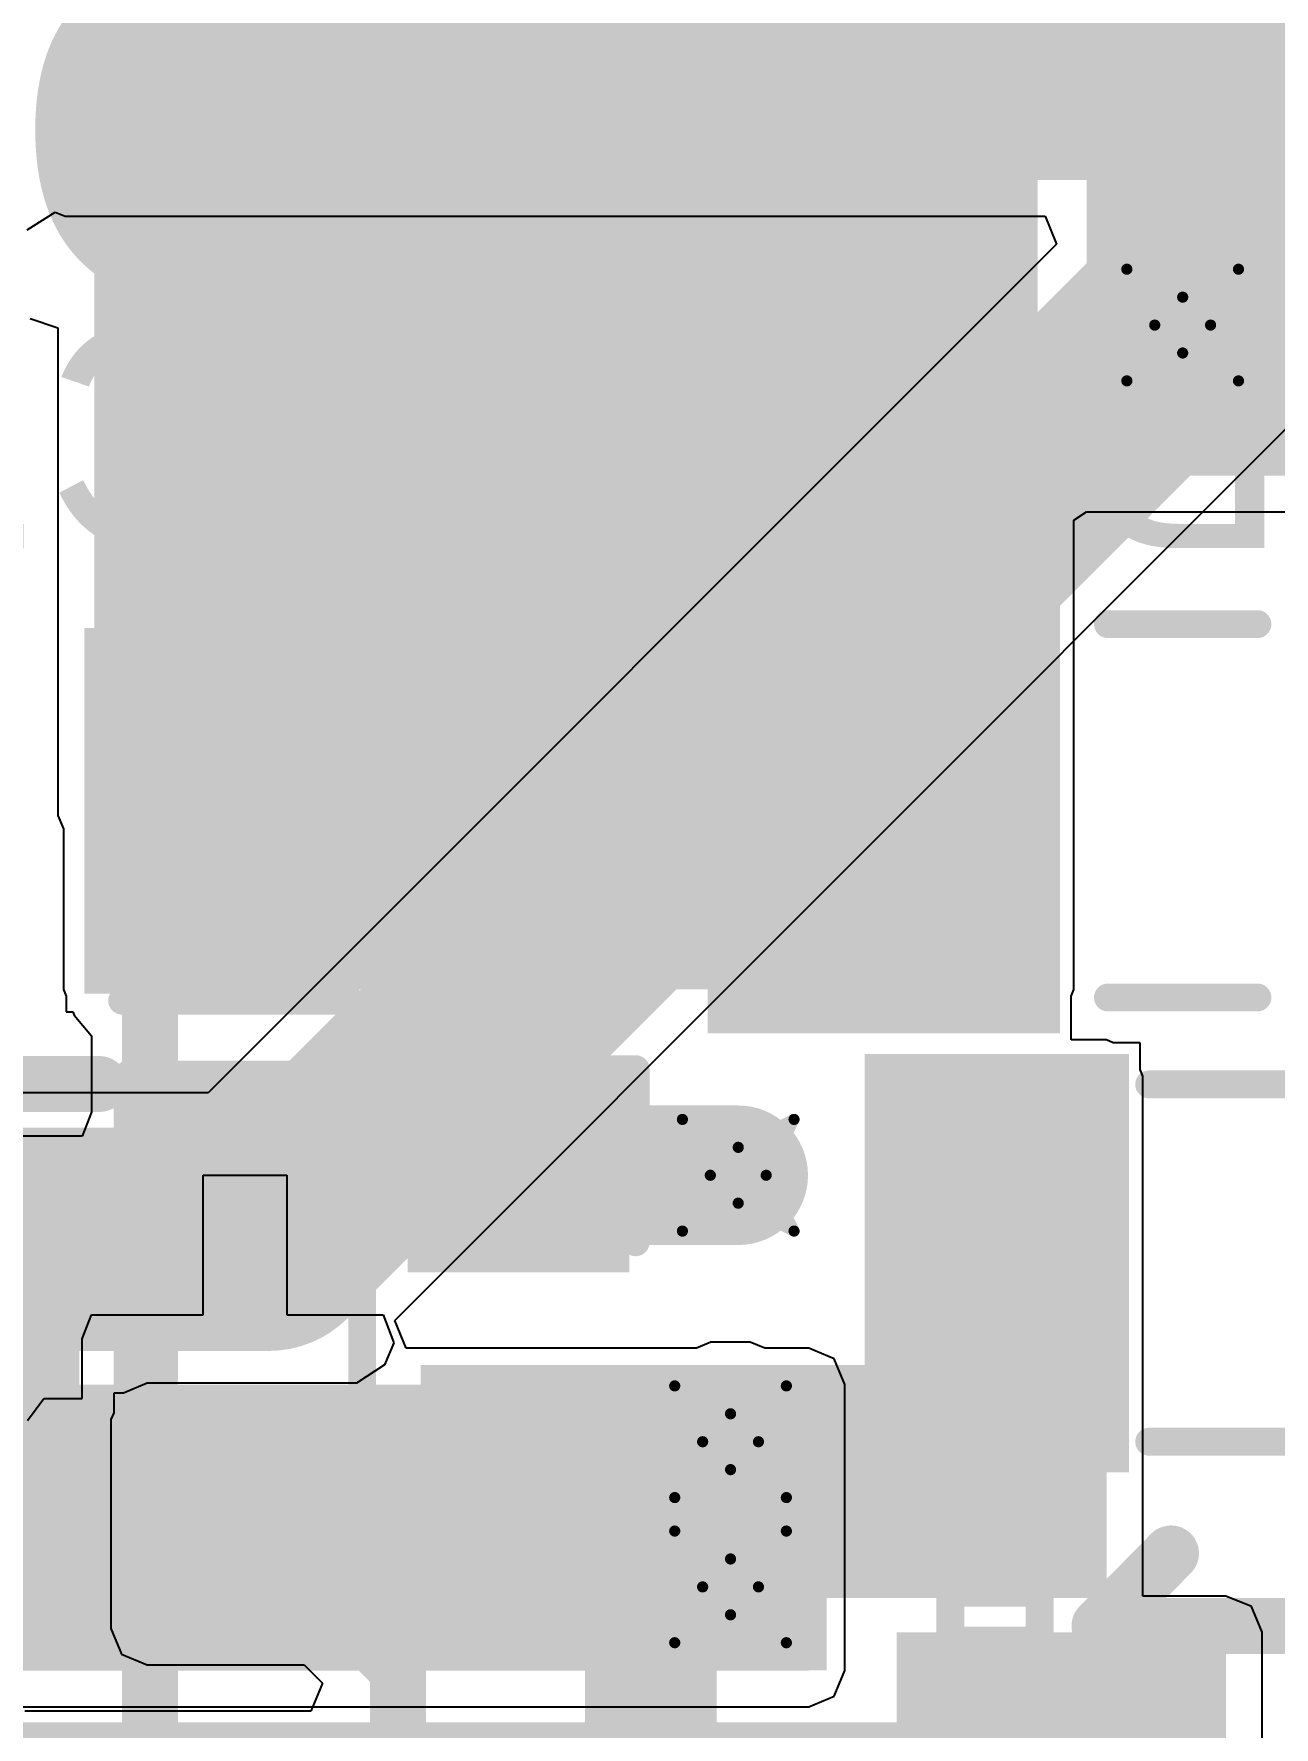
# Model space of a CAD drawing. Header units: inches. Extents: x -0.9 to 13.3, y -2.2 to 2.7.
# Drawn here: x 1.0725 to 1.2947, y -1.8302 to -1.5269 of the extents above; entities that cross this region are included whole.
import ezdxf

# ---------------------------------------------------------------- set-up
doc = ezdxf.new("R2010")
doc.units = ezdxf.units.IN
doc.header["$MEASUREMENT"] = 0
for name, color, linetype in [('Board Outline', 216, 'Continuous'), ('Bottom Layer', 5, 'Continuous'), ('Bottom Overlay', 54, 'Continuous'), ('Bottom Paste', 16, 'Continuous'), ('Bottom Solder', 6, 'Continuous'), ('Dimension', 6, 'Continuous'), ('Drill Drawing', 1, 'Continuous'), ('Top Layer', 1, 'Continuous'), ('Top Overlay', 2, 'Continuous'), ('Via Holes', 16, 'Continuous')]:
    doc.layers.add(name, color=color, linetype=linetype)
doc.styles.add('Arial', font='', dxfattribs={"height": 0.2})
doc.styles.add('Arial_Bold', font='', dxfattribs={"height": 0.2})
doc.styles.get('Arial').set_extended_font_data('Arial')
doc.styles.get('Arial_Bold').set_extended_font_data('Arial', bold=True)

# ---------------------------------------------------------------- blocks, each defined once
blk = doc.blocks.new('C___0805_B_27')
at = {"layer": 'Bottom Layer'}
for points in [[(-0.06, 0.03), (-0.02, 0.03), (-0.02, -0.03), (-0.06, -0.03)], [(0.02, 0.03), (0.06, 0.03), (0.06, -0.03), (0.02, -0.03)]]:
    blk.add_hatch(color=5, dxfattribs=at).paths.add_polyline_path(points)
at = {"layer": 'Bottom Paste'}
for points in [[(-0.06, 0.03), (-0.02, 0.03), (-0.02, -0.03), (-0.06, -0.03)], [(0.02, 0.03), (0.06, 0.03), (0.06, -0.03), (0.02, -0.03)]]:
    blk.add_hatch(color=16, dxfattribs=at).paths.add_polyline_path(points)
at = {"layer": 'Bottom Solder'}
for points in [[(-0.0627559, 0.0327559), (-0.0172441, 0.0327559), (-0.0172441, -0.0327559), (-0.0627559, -0.0327559)], [(0.0172441, 0.0327559), (0.0627559, 0.0327559), (0.0627559, -0.0327559), (0.0172441, -0.0327559)]]:
    blk.add_hatch(color=6, dxfattribs=at).paths.add_polyline_path(points)
at = {"layer": 'Bottom Overlay'}
for points in [[(-0.064, 0.034, 0.005, 0.005, 0), (-0.024, 0.034, 0.005, 0.005, 0)], [(-0.064, -0.034, 0.005, 0.005, 0), (-0.064, 0.034, 0.005, 0.005, 0)], [(0.024, 0.034, 0.005, 0.005, 0), (0.064, 0.034, 0.005, 0.005, 0)], [(0.064, -0.034, 0.005, 0.005, 0), (0.064, 0.034, 0.005, 0.005, 0)], [(-0.064, -0.034, 0.005, 0.005, 0), (-0.024, -0.034, 0.005, 0.005, 0)], [(0.024, -0.034, 0.005, 0.005, 0), (0.064, -0.034, 0.005, 0.005, 0)]]:
    blk.add_lwpolyline(points, format="xyseb", dxfattribs=at)
for points in [[(-0.06525, 0.034, 0.0025, 0.0025, 1), (-0.06275, 0.034, 0.0025, 0.0025, 1)], [(-0.06525, 0.034, 0.0025, 0.0025, 1), (-0.06275, 0.034, 0.0025, 0.0025, 1)], [(-0.02525, 0.034, 0.0025, 0.0025, 1), (-0.02275, 0.034, 0.0025, 0.0025, 1)], [(0.02275, 0.034, 0.0025, 0.0025, 1), (0.02525, 0.034, 0.0025, 0.0025, 1)], [(0.06275, 0.034, 0.0025, 0.0025, 1), (0.06525, 0.034, 0.0025, 0.0025, 1)], [(0.06275, 0.034, 0.0025, 0.0025, 1), (0.06525, 0.034, 0.0025, 0.0025, 1)], [(-0.06525, -0.034, 0.0025, 0.0025, 1), (-0.06275, -0.034, 0.0025, 0.0025, 1)], [(-0.06525, -0.034, 0.0025, 0.0025, 1), (-0.06275, -0.034, 0.0025, 0.0025, 1)], [(-0.02525, -0.034, 0.0025, 0.0025, 1), (-0.02275, -0.034, 0.0025, 0.0025, 1)], [(0.02275, -0.034, 0.0025, 0.0025, 1), (0.02525, -0.034, 0.0025, 0.0025, 1)], [(0.06275, -0.034, 0.0025, 0.0025, 1), (0.06525, -0.034, 0.0025, 0.0025, 1)], [(0.06275, -0.034, 0.0025, 0.0025, 1), (0.06525, -0.034, 0.0025, 0.0025, 1)]]:
    blk.add_lwpolyline(points, format="xyseb", close=True, dxfattribs=at)
blk = doc.blocks.new('C___0603_B_28')
at = {"layer": 'Bottom Layer'}
for points in [[(-0.045, -0.0175), (-0.045, 0.0175), (-0.015, 0.0175), (-0.015, -0.0175)], [(0.015, -0.0175), (0.015, 0.0175), (0.045, 0.0175), (0.045, -0.0175)]]:
    blk.add_hatch(color=5, dxfattribs=at).paths.add_polyline_path(points)
at = {"layer": 'Bottom Paste'}
for points in [[(-0.045, -0.0175), (-0.045, 0.0175), (-0.015, 0.0175), (-0.015, -0.0175)], [(0.015, -0.0175), (0.015, 0.0175), (0.045, 0.0175), (0.045, -0.0175)]]:
    blk.add_hatch(color=16, dxfattribs=at).paths.add_polyline_path(points)
at = {"layer": 'Bottom Solder'}
for points in [[(-0.0473622, -0.0198622), (-0.0473622, 0.0198622), (-0.0126378, 0.0198622), (-0.0126378, -0.0198622)], [(0.0126378, -0.0198622), (0.0126378, 0.0198622), (0.0473622, 0.0198622), (0.0473622, -0.0198622)]]:
    blk.add_hatch(color=6, dxfattribs=at).paths.add_polyline_path(points)
at = {"layer": 'Bottom Overlay'}
for points in [[(-0.0180001, 0.021, 0.005, 0.005, 0), (-0.049, 0.0209999, 0.005, 0.005, 0)], [(-0.049, 0.0209999, 0.005, 0.005, 0), (-0.0489999, -0.021, 0.005, 0.005, 0)], [(0.0489999, 0.021, 0.005, 0.005, 0), (0.018, 0.0209999, 0.005, 0.005, 0)], [(0.0489999, 0.021, 0.005, 0.005, 0), (0.049, -0.0209999, 0.005, 0.005, 0)], [(-0.018, -0.0209999, 0.005, 0.005, 0), (-0.0489999, -0.021, 0.005, 0.005, 0)], [(0.049, -0.0209999, 0.005, 0.005, 0), (0.0180001, -0.021, 0.005, 0.005, 0)]]:
    blk.add_lwpolyline(points, format="xyseb", dxfattribs=at)
for points in [[(-0.05025, 0.0209999, 0.0025, 0.0025, 1), (-0.04775, 0.0209999, 0.0025, 0.0025, 1)], [(-0.05025, 0.0209999, 0.0025, 0.0025, 1), (-0.04775, 0.0209999, 0.0025, 0.0025, 1)], [(-0.0192501, 0.021, 0.0025, 0.0025, 1), (-0.0167501, 0.021, 0.0025, 0.0025, 1)], [(0.01675, 0.0209999, 0.0025, 0.0025, 1), (0.01925, 0.0209999, 0.0025, 0.0025, 1)], [(0.0477499, 0.021, 0.0025, 0.0025, 1), (0.0502499, 0.021, 0.0025, 0.0025, 1)], [(0.0477499, 0.021, 0.0025, 0.0025, 1), (0.0502499, 0.021, 0.0025, 0.0025, 1)], [(-0.0502499, -0.021, 0.0025, 0.0025, 1), (-0.0477499, -0.021, 0.0025, 0.0025, 1)], [(-0.0502499, -0.021, 0.0025, 0.0025, 1), (-0.0477499, -0.021, 0.0025, 0.0025, 1)], [(-0.01925, -0.0209999, 0.0025, 0.0025, 1), (-0.01675, -0.0209999, 0.0025, 0.0025, 1)], [(0.0167501, -0.021, 0.0025, 0.0025, 1), (0.0192501, -0.021, 0.0025, 0.0025, 1)], [(0.04775, -0.0209999, 0.0025, 0.0025, 1), (0.05025, -0.0209999, 0.0025, 0.0025, 1)], [(0.04775, -0.0209999, 0.0025, 0.0025, 1), (0.05025, -0.0209999, 0.0025, 0.0025, 1)]]:
    blk.add_lwpolyline(points, format="xyseb", close=True, dxfattribs=at)
blk = doc.blocks.new('R___0603_B_62')
at = {"layer": 'Bottom Layer'}
for points in [[(-0.0449998, -0.0175), (-0.0449998, 0.0175), (-0.0149998, 0.0175), (-0.0149998, -0.0175)], [(0.0149998, -0.0175), (0.0149998, 0.0175), (0.0449998, 0.0175), (0.0449998, -0.0175)]]:
    blk.add_hatch(color=5, dxfattribs=at).paths.add_polyline_path(points)
at = {"layer": 'Bottom Paste'}
for points in [[(-0.0449998, -0.0175), (-0.0449998, 0.0175), (-0.0149998, 0.0175), (-0.0149998, -0.0175)], [(0.0149998, -0.0175), (0.0149998, 0.0175), (0.0449998, 0.0175), (0.0449998, -0.0175)]]:
    blk.add_hatch(color=16, dxfattribs=at).paths.add_polyline_path(points)
at = {"layer": 'Bottom Solder'}
for points in [[(-0.0489998, -0.0215), (-0.0489998, 0.0215), (-0.0109998, 0.0215), (-0.0109998, -0.0215)], [(0.0109998, -0.0215), (0.0109998, 0.0215), (0.0489998, 0.0215), (0.0489998, -0.0215)]]:
    blk.add_hatch(color=6, dxfattribs=at).paths.add_polyline_path(points)
at = {"layer": 'Bottom Overlay'}
for points in [[(-0.0480001, -0.0209999, 0.005, 0.005, 0), (-0.0479999, 0.021, 0.005, 0.005, 0)], [(-0.0479999, 0.021, 0.005, 0.005, 0), (0.0480001, 0.0209999, 0.005, 0.005, 0)], [(0.0479999, -0.021, 0.005, 0.005, 0), (0.0480001, 0.0209999, 0.005, 0.005, 0)], [(-0.0480001, -0.0209999, 0.005, 0.005, 0), (0.0479999, -0.021, 0.005, 0.005, 0)]]:
    blk.add_lwpolyline(points, format="xyseb", dxfattribs=at)
for points in [[(-0.0492499, 0.021, 0.0025, 0.0025, 1), (-0.0467499, 0.021, 0.0025, 0.0025, 1)], [(-0.0492499, 0.021, 0.0025, 0.0025, 1), (-0.0467499, 0.021, 0.0025, 0.0025, 1)], [(0.0467501, 0.0209999, 0.0025, 0.0025, 1), (0.0492501, 0.0209999, 0.0025, 0.0025, 1)], [(0.0467501, 0.0209999, 0.0025, 0.0025, 1), (0.0492501, 0.0209999, 0.0025, 0.0025, 1)], [(-0.0492501, -0.0209999, 0.0025, 0.0025, 1), (-0.0467501, -0.0209999, 0.0025, 0.0025, 1)], [(-0.0492501, -0.0209999, 0.0025, 0.0025, 1), (-0.0467501, -0.0209999, 0.0025, 0.0025, 1)], [(0.0467499, -0.021, 0.0025, 0.0025, 1), (0.0492499, -0.021, 0.0025, 0.0025, 1)], [(0.0467499, -0.021, 0.0025, 0.0025, 1), (0.0492499, -0.021, 0.0025, 0.0025, 1)]]:
    blk.add_lwpolyline(points, format="xyseb", close=True, dxfattribs=at)
blk = doc.blocks.new('R___0603_B_73')
at = {"layer": 'Bottom Layer'}
for points in [[(-0.0449999, -0.0175001), (-0.0449999, 0.0174999), (-0.0149999, 0.0174999), (-0.0149999, -0.0175001)], [(0.0149999, -0.0174999), (0.0149999, 0.0175001), (0.0449999, 0.0175001), (0.0449999, -0.0174999)]]:
    blk.add_hatch(color=5, dxfattribs=at).paths.add_polyline_path(points)
at = {"layer": 'Bottom Paste'}
for points in [[(-0.0449999, -0.0175001), (-0.0449999, 0.0174999), (-0.0149999, 0.0174999), (-0.0149999, -0.0175001)], [(0.0149999, -0.0174999), (0.0149999, 0.0175001), (0.0449999, 0.0175001), (0.0449999, -0.0174999)]]:
    blk.add_hatch(color=16, dxfattribs=at).paths.add_polyline_path(points)
at = {"layer": 'Bottom Solder'}
for points in [[(-0.0489999, -0.0215001), (-0.0489999, 0.0214999), (-0.0109999, 0.0214999), (-0.0109999, -0.0215001)], [(0.0109999, -0.0214999), (0.0109999, 0.0215001), (0.0489999, 0.0215001), (0.0489999, -0.0214999)]]:
    blk.add_hatch(color=6, dxfattribs=at).paths.add_polyline_path(points)
at = {"layer": 'Bottom Overlay'}
for points in [[(-0.0480001, -0.0209998, 0.005, 0.005, 0), (-0.0479998, 0.0209999, 0.005, 0.005, 0)], [(0.0480001, 0.0209998, 0.005, 0.005, 0), (-0.0479998, 0.0209999, 0.005, 0.005, 0)], [(0.0479998, -0.0209999, 0.005, 0.005, 0), (0.0480001, 0.0209998, 0.005, 0.005, 0)], [(0.0479998, -0.0209999, 0.005, 0.005, 0), (-0.0480001, -0.0209998, 0.005, 0.005, 0)]]:
    blk.add_lwpolyline(points, format="xyseb", dxfattribs=at)
for points in [[(-0.0492498, 0.0209999, 0.0025, 0.0025, 1), (-0.0467498, 0.0209999, 0.0025, 0.0025, 1)], [(-0.0492498, 0.0209999, 0.0025, 0.0025, 1), (-0.0467498, 0.0209999, 0.0025, 0.0025, 1)], [(0.0467501, 0.0209998, 0.0025, 0.0025, 1), (0.0492501, 0.0209998, 0.0025, 0.0025, 1)], [(0.0467501, 0.0209998, 0.0025, 0.0025, 1), (0.0492501, 0.0209998, 0.0025, 0.0025, 1)], [(-0.0492501, -0.0209998, 0.0025, 0.0025, 1), (-0.0467501, -0.0209998, 0.0025, 0.0025, 1)], [(-0.0492501, -0.0209998, 0.0025, 0.0025, 1), (-0.0467501, -0.0209998, 0.0025, 0.0025, 1)], [(0.0467498, -0.0209999, 0.0025, 0.0025, 1), (0.0492498, -0.0209999, 0.0025, 0.0025, 1)], [(0.0467498, -0.0209999, 0.0025, 0.0025, 1), (0.0492498, -0.0209999, 0.0025, 0.0025, 1)]]:
    blk.add_lwpolyline(points, format="xyseb", close=True, dxfattribs=at)
blk = doc.blocks.new('DSN0603_2_B_75')
at = {"layer": 'Bottom Layer'}
for points in [[(-0.0118109, 0.0047244), (-0.0039369, 0.0047244), (-0.0039369, -0.0047244), (-0.0118109, -0.0047244)], [(0.0039369, 0.0047244), (0.0118109, 0.0047244), (0.0118109, -0.0047244), (0.0039369, -0.0047244)]]:
    blk.add_hatch(color=5, dxfattribs=at).paths.add_polyline_path(points)
at = {"layer": 'Bottom Paste'}
for points in [[(-0.0118109, 0.0047244), (-0.0039369, 0.0047244), (-0.0039369, -0.0047244), (-0.0118109, -0.0047244)], [(0.0039369, 0.0047244), (0.0118109, 0.0047244), (0.0118109, -0.0047244), (0.0039369, -0.0047244)]]:
    blk.add_hatch(color=16, dxfattribs=at).paths.add_polyline_path(points)
at = {"layer": 'Bottom Solder'}
for points in [[(-0.0139763, 0.0068898), (-0.0017715, 0.0068898), (-0.0017715, -0.0068898), (-0.0139763, -0.0068898)], [(0.0017715, 0.0068898), (0.0139763, 0.0068898), (0.0139763, -0.0068898), (0.0017715, -0.0068898)]]:
    blk.add_hatch(color=6, dxfattribs=at).paths.add_polyline_path(points)
at = {"layer": 'Bottom Overlay'}
for points in [[(0.0149999, 0.008, 0.005, 0.005, 0), (-0.0149999, 0.008, 0.005, 0.005, 0)], [(-0.0149999, -0.008, 0.005, 0.005, 0), (-0.0149999, 0.008, 0.005, 0.005, 0)], [(0.0149999, -0.008, 0.005, 0.005, 0), (0.0149999, 0.008, 0.005, 0.005, 0)], [(0.0149999, -0.008, 0.005, 0.005, 0), (-0.0149999, -0.008, 0.005, 0.005, 0)]]:
    blk.add_lwpolyline(points, format="xyseb", dxfattribs=at)
for points in [[(-0.0162499, 0.008, 0.0025, 0.0025, 1), (-0.0137499, 0.008, 0.0025, 0.0025, 1)], [(-0.0162499, 0.008, 0.0025, 0.0025, 1), (-0.0137499, 0.008, 0.0025, 0.0025, 1)], [(0.0137499, 0.008, 0.0025, 0.0025, 1), (0.0162499, 0.008, 0.0025, 0.0025, 1)], [(0.0137499, 0.008, 0.0025, 0.0025, 1), (0.0162499, 0.008, 0.0025, 0.0025, 1)], [(-0.0162499, -0.008, 0.0025, 0.0025, 1), (-0.0137499, -0.008, 0.0025, 0.0025, 1)], [(-0.0162499, -0.008, 0.0025, 0.0025, 1), (-0.0137499, -0.008, 0.0025, 0.0025, 1)], [(0.0137499, -0.008, 0.0025, 0.0025, 1), (0.0162499, -0.008, 0.0025, 0.0025, 1)], [(0.0137499, -0.008, 0.0025, 0.0025, 1), (0.0162499, -0.008, 0.0025, 0.0025, 1)]]:
    blk.add_lwpolyline(points, format="xyseb", close=True, dxfattribs=at)
blk = doc.blocks.new('TYPE_C_31_M_12__B_102')
at = {"layer": 'Bottom Solder'}
for points in [[(-0.015811, 0.02762205), (0.015811, 0.02762205), (0.015811, -0.02762205), (-0.015811, -0.02762205)], [(0.0156845, 0.02762245), (0.0473065, 0.02762245), (0.0473065, -0.02762165), (0.0156845, -0.02762165)], [(0.0471814, 0.02762195), (0.0669924, 0.02762195), (0.0669924, -0.02762215), (0.0471814, -0.02762215)], [(0.0668662, 0.02762235), (0.0866772, 0.02762235), (0.0866772, -0.02762175), (0.0668662, -0.02762175)], [(0.086551, 0.02762205), (0.106362, 0.02762205), (0.106362, -0.02762205), (0.086551, -0.02762205)], [(0.1062359, 0.02762195), (0.1260469, 0.02762195), (0.1260469, -0.02762215), (0.1062359, -0.02762215)], [(0.1457321, -0.02762205), (0.1259211, -0.02762205), (0.1259211, 0.02762205), (0.1457321, 0.02762205)]]:
    blk.add_hatch(color=6, dxfattribs=at).paths.add_polyline_path(points)
blk = doc.blocks.new('IND_1206_B_104')
at = {"layer": 'Bottom Layer'}
for points in [[(-0.08110235, 0.03582685), (-0.02598425, 0.03582685), (-0.02598425, -0.03582665), (-0.08110235, -0.03582665)], [(0.02598425, 0.03582665), (0.08110235, 0.03582665), (0.08110235, -0.03582685), (0.02598425, -0.03582685)]]:
    blk.add_hatch(color=5, dxfattribs=at).paths.add_polyline_path(points)
at = {"layer": 'Bottom Paste'}
for points in [[(-0.08110235, 0.03582685), (-0.02598425, 0.03582685), (-0.02598425, -0.03582665), (-0.08110235, -0.03582665)], [(0.02598425, 0.03582665), (0.08110235, 0.03582665), (0.08110235, -0.03582685), (0.02598425, -0.03582685)]]:
    blk.add_hatch(color=16, dxfattribs=at).paths.add_polyline_path(points)
at = {"layer": 'Bottom Solder'}
for points in [[(-0.08510235, 0.03982685), (-0.02198425, 0.03982685), (-0.02198425, -0.03982665), (-0.08510235, -0.03982665)], [(0.02198425, 0.03982665), (0.08510235, 0.03982665), (0.08510235, -0.03982685), (0.02198425, -0.03982685)]]:
    blk.add_hatch(color=6, dxfattribs=at).paths.add_polyline_path(points)
at = {"layer": 'Bottom Overlay'}
for points in [[(0.0133857, 0.033433, 0.005, 0.005, 0), (-0.0133857, 0.0334331, 0.005, 0.005, 0)], [(0.0133857, -0.0334331, 0.005, 0.005, 0), (-0.0133857, -0.033433, 0.005, 0.005, 0)]]:
    blk.add_lwpolyline(points, format="xyseb", dxfattribs=at)
for points in [[(-0.0146357, 0.0334331, 0.0025, 0.0025, 1), (-0.0121357, 0.0334331, 0.0025, 0.0025, 1)], [(0.0121357, 0.033433, 0.0025, 0.0025, 1), (0.0146357, 0.033433, 0.0025, 0.0025, 1)], [(-0.0146357, -0.033433, 0.0025, 0.0025, 1), (-0.0121357, -0.033433, 0.0025, 0.0025, 1)], [(0.0121357, -0.0334331, 0.0025, 0.0025, 1), (0.0146357, -0.0334331, 0.0025, 0.0025, 1)]]:
    blk.add_lwpolyline(points, format="xyseb", close=True, dxfattribs=at)
blk = doc.blocks.new('F____0805_B_105')
at = {"layer": 'Bottom Layer'}
for points in [[(-0.02362195, -0.03346455), (-0.06299205, -0.03346455), (-0.06299205, 0.03346455), (-0.02362195, 0.03346455)], [(0.06299235, -0.03346445), (0.02362225, -0.03346445), (0.02362225, 0.03346465), (0.06299235, 0.03346465)]]:
    blk.add_hatch(color=5, dxfattribs=at).paths.add_polyline_path(points)
at = {"layer": 'Bottom Paste'}
for points in [[(-0.02362195, -0.03346455), (-0.06299205, -0.03346455), (-0.06299205, 0.03346455), (-0.02362195, 0.03346455)], [(0.06299235, -0.03346445), (0.02362225, -0.03346445), (0.02362225, 0.03346465), (0.06299235, 0.03346465)]]:
    blk.add_hatch(color=16, dxfattribs=at).paths.add_polyline_path(points)
at = {"layer": 'Bottom Solder'}
for points in [[(-0.01962195000000001, -0.03746455), (-0.06699205, -0.03746455), (-0.06699205, 0.03746455), (-0.01962195, 0.03746455)], [(0.06699235, -0.03746445), (0.01962224999999999, -0.03746445), (0.01962225, 0.03746465), (0.06699235, 0.03746465)]]:
    blk.add_hatch(color=6, dxfattribs=at).paths.add_polyline_path(points)
at = {"layer": 'Bottom Overlay'}
for points in [[(-0.016, 0.032, 0.005, 0.005, 0), (0.016, 0.032, 0.005, 0.005, 0)], [(-0.016, -0.032, 0.005, 0.005, 0), (0.016, -0.032, 0.005, 0.005, 0)]]:
    blk.add_lwpolyline(points, format="xyseb", dxfattribs=at)
for points in [[(-0.01725, 0.032, 0.0025, 0.0025, 1), (-0.01475, 0.032, 0.0025, 0.0025, 1)], [(0.01475, 0.032, 0.0025, 0.0025, 1), (0.01725, 0.032, 0.0025, 0.0025, 1)], [(-0.01725, -0.032, 0.0025, 0.0025, 1), (-0.01475, -0.032, 0.0025, 0.0025, 1)], [(0.01475, -0.032, 0.0025, 0.0025, 1), (0.01725, -0.032, 0.0025, 0.0025, 1)]]:
    blk.add_lwpolyline(points, format="xyseb", close=True, dxfattribs=at)
at = {"layer": 'Bottom Overlay', "style": 'Arial', "text_generation_flag": 2}
blk.add_text('F1', height=0.04, dxfattribs=at).set_placement((0.1277216, -0.0249468))

msp = doc.modelspace()

# ---------------------------------------------------------------- hatches: boundary and pattern name
at = {"layer": 'Bottom Layer'}
for points in [[(1.0842784, -1.6980467), (1.2522942, -1.6980467), (1.2522942, -1.4024417), (1.0842784, -1.4024417)], [(1.2610512, -1.5530467), (1.724394, -1.5530467), (1.724394, -1.5107875), (1.2610512, -1.5107875)], [(1.2610512, -1.606), (1.39, -1.606), (1.39, -1.5107876), (1.2610512, -1.5107876)], [(1.0832784, -1.6668734), (1.2522942, -1.6668734), (1.2522942, -1.5170468), (1.0832784, -1.5170468)], [(1.0927783, -1.7440468), (1.1767783, -1.7440468), (1.1767783, -1.7130468), (1.0927783, -1.7130468)], [(1.2252863, -1.8057711), (1.2646565, -1.8057711), (1.2646565, -1.7135821), (1.2252863, -1.7135821)], [(1.1417784, -1.8070467), (1.2522996, -1.8070467), (1.2522996, -1.7653005), (1.1417784, -1.7653005)], [(1.1417784, -1.8070467), (1.2646564, -1.8070467), (1.2646564, -1.7740467), (1.1417784, -1.7740467)], [(1.1554884, -1.8199795), (1.214483, -1.8199795), (1.214483, -1.7724303), (1.1554884, -1.7724303)], [(1.0927785, -1.812513), (1.1302449, -1.812513), (1.1302449, -1.7750466), (1.0927785, -1.7750466)], [(1.1711766, -1.8805434), (1.1947986, -1.8805434), (1.1947986, -1.7750468), (1.1711766, -1.7750468)], [(1.2270174, -1.9187319), (1.286012, -1.9187319), (1.286012, -1.8131769), (1.2270174, -1.8131769)]]:
    msp.add_hatch(color=5, dxfattribs=at).paths.add_polyline_path(points)
h = msp.add_hatch(color=5, dxfattribs=at)
edge = h.paths.add_edge_path()
edge.add_arc((1.2782784, -1.5790467), 0.011811, 0, 360)
h = msp.add_hatch(color=5, dxfattribs=at)
edge = h.paths.add_edge_path()
edge.add_arc((1.1986573, -1.7313209), 0.011811, 0, 360)
h = msp.add_hatch(color=5, dxfattribs=at)
edge = h.paths.add_edge_path()
edge.add_arc((1.1972784, -1.7790467), 0.011811, 0, 360)
h = msp.add_hatch(color=5, dxfattribs=at)
edge = h.paths.add_edge_path()
edge.add_arc((1.1972784, -1.8050467), 0.011811, 0, 360)
at = {"layer": 'Top Layer'}
for points in [[(1.0780804, -1.5530467), (1.1212198, -1.5530467), (1.1212198, -1.1860465), (1.0780804, -1.1860465)], [(1.0780804, -1.5530467), (1.6442784, -1.5530467), (1.6442784, -1.4990467), (1.0780804, -1.4990467)], [(0.9182784, -1.8200467), (1.2112784, -1.8200467), (1.2112784, -1.7688005), (0.9182784, -1.7688005)]]:
    msp.add_hatch(color=1, dxfattribs=at).paths.add_polyline_path(points)
h = msp.add_hatch(color=1, dxfattribs=at)
edge = h.paths.add_edge_path()
edge.add_arc((1.2782784, -1.5790467), 0.011811, 0, 360)
h = msp.add_hatch(color=1, dxfattribs=at)
edge = h.paths.add_edge_path()
edge.add_arc((1.1986573, -1.7313209), 0.011811, 0, 360)
h = msp.add_hatch(color=1, dxfattribs=at)
edge = h.paths.add_edge_path()
edge.add_arc((1.1972784, -1.7790467), 0.011811, 0, 360)
h = msp.add_hatch(color=1, dxfattribs=at)
edge = h.paths.add_edge_path()
edge.add_arc((1.1972784, -1.8050467), 0.011811, 0, 360)
at = {"layer": 'Via Holes'}
h = msp.add_hatch(color=7, dxfattribs=at)
edge = h.paths.add_edge_path()
edge.add_arc((1.2782784, -1.5790467), 0.0059055, 0, 360)
h = msp.add_hatch(color=7, dxfattribs=at)
edge = h.paths.add_edge_path()
edge.add_arc((1.1986573, -1.7313209), 0.0059055, 0, 360)
h = msp.add_hatch(color=7, dxfattribs=at)
edge = h.paths.add_edge_path()
edge.add_arc((1.1972784, -1.7790467), 0.0059055, 0, 360)
h = msp.add_hatch(color=7, dxfattribs=at)
edge = h.paths.add_edge_path()
edge.add_arc((1.1972784, -1.8050467), 0.0059055, 0, 360)

# ---------------------------------------------------------------- linework, layer by layer
at = {"layer": 'Board Outline'}
msp.add_lwpolyline([(1.9986701, 0.2156704, 0.01, 0.01, -1.122171366645898), (-0.011594, -1.5132862, 0.01, 0.01, 0)], format="xyseb", dxfattribs=at)
at = {"layer": 'Bottom Layer'}
for p, q in [((1.071784, -1.5778713), (1.076784, -1.5795686)), ((1.076784, -1.5795686), (1.076784, -1.6668734)), ((1.2587886, -1.6140063), (1.2610513, -1.6124944)), ((1.2610513, -1.6124944), (1.39, -1.6124944)), ((1.2587886, -1.6980467), (1.2587886, -1.6140063)), ((1.076784, -1.6668734), (1.077784, -1.6692876)), ((1.077784, -1.6692876), (1.077784, -1.6980467)), ((1.077784, -1.6980467), (1.0782784, -1.6992403)), ((1.2582941, -1.6992405), (1.2587886, -1.6980467)), ((1.0782784, -1.6992403), (1.0782784, -1.7020467)), ((1.2582941, -1.7070877), (1.2582941, -1.6992405)), ((1.0782784, -1.7020467), (1.0794409, -1.7020467)), ((1.0794409, -1.7020467), (1.0796862, -1.7026389)), ((1.0796862, -1.7026389), (1.0827782, -1.7063209)), ((1.0827782, -1.7063209), (1.0827783, -1.7089198)), ((1.2646565, -1.7070877), (1.2582941, -1.7070877)), ((1.2658503, -1.7075822), (1.2646565, -1.7070877)), ((1.0827783, -1.7089198), (1.0827783, -1.7199946)), ((1.2706564, -1.7075822), (1.2658503, -1.7075822)), ((1.2706564, -1.7123883), (1.2706564, -1.7075822)), ((1.2711509, -1.7135821), (1.2706564, -1.7123883)), ((1.2711509, -1.7740467), (1.2711509, -1.7135821)), ((1.0827783, -1.7199946), (1.0811021, -1.7243003)), ((1.0777782, -1.7243004), (1.0391022, -1.7243004)), ((1.0811021, -1.7243003), (1.0777782, -1.7243004)), ((1.1027783, -1.7563209), (1.1027783, -1.7313209)), ((1.1027783, -1.7313209), (1.1177783, -1.7313209)), ((1.1177783, -1.7313209), (1.1177783, -1.7563209)), ((1.0811022, -1.7606267), (1.0827784, -1.756321)), ((1.0827784, -1.756321), (1.0861023, -1.7563209)), ((1.0861023, -1.7563209), (1.1027783, -1.7563209)), ((1.1177783, -1.7563209), (1.1350406, -1.7563209)), ((1.1350406, -1.7563209), (1.1369324, -1.7613209)), ((1.0811022, -1.7713004), (1.0811022, -1.7606267)), ((1.1369324, -1.7613209), (1.135284, -1.7653003)), ((1.135284, -1.7653003), (1.1302839, -1.7685683)), ((1.0885091, -1.7703207), (1.0867785, -1.7703207)), ((1.0867785, -1.7703207), (1.0867785, -1.773853)), ((1.0927785, -1.7685522), (1.0885091, -1.7703207)), ((1.130245, -1.7685522), (1.0927785, -1.7685522)), ((1.1302839, -1.7685683), (1.130245, -1.7685522)), ((1.0713178, -1.775223), (1.0742528, -1.7713004)), ((1.0742528, -1.7713004), (1.0811022, -1.7713004)), ((1.0867785, -1.773853), (1.0862841, -1.7750466)), ((1.2711509, -1.8066825), (1.2711509, -1.7740467)), ((1.0862841, -1.7750466), (1.0862841, -1.812513)), ((1.2860121, -1.8066825), (1.2711509, -1.8066825)), ((1.2906043, -1.8085847), (1.2860121, -1.8066825)), ((1.2925065, -1.8131769), (1.2906043, -1.8085847)), ((1.0862841, -1.812513), (1.0881863, -1.8171052)), ((1.2925065, -1.9187319), (1.2925065, -1.8131769)), ((1.0881863, -1.8171052), (1.0927785, -1.8190074)), ((1.0927785, -1.8190074), (1.1208781, -1.8190074)), ((1.1208781, -1.8190074), (1.1241696, -1.8222989)), ((1.1241696, -1.8222989), (1.1220985, -1.8272989)), ((1.0864362, -1.8272989), (1.0708767, -1.8272989)), ((1.1102472, -1.8272988), (1.0864362, -1.8272988)), ((1.0864362, -1.8272988), (1.0864362, -1.8272989)), ((1.1102472, -1.8272989), (1.1102472, -1.8272988)), ((1.1220985, -1.8272989), (1.1102472, -1.8272989))]:
    msp.add_line(p, q, dxfattribs=at)
for points in [[(1.1592784, -1.7313208, 0.025, 0.025, 0), (1.1986572, -1.7313208, 0.025, 0.025, 0)], [(1.1986572, -1.7313208, 0.015, 0.015, 0), (1.1986573, -1.7313209, 0.015, 0.015, 0)], [(1.1102785, -1.7900466, 0.01, 0.01, 0), (1.1127785, -1.7900466, 0.01, 0.01, 0)], [(1.1127785, -1.7900466, 0.01, 0.01, 0), (1.1227785, -1.8000466, 0.01, 0.01, 0)], [(1.1227785, -1.8050466, 0.01, 0.01, 0), (1.1227785, -1.8000466, 0.01, 0.01, 0)], [(1.1227785, -1.8050466, 0.01, 0.01, 0), (1.1377114, -1.8199795, 0.01, 0.01, 0)], [(1.1377114, -1.8569212, 0.01, 0.01, 0), (1.1377114, -1.8199795, 0.01, 0.01, 0)]]:
    msp.add_lwpolyline(points, format="xyseb", dxfattribs=at)
for points in [[(1.1530284, -1.7313208, 0.0125, 0.0125, 1), (1.1655284, -1.7313208, 0.0125, 0.0125, 1)], [(1.1924072, -1.7313208, 0.0125, 0.0125, 1), (1.2049072, -1.7313208, 0.0125, 0.0125, 1)], [(1.1949072, -1.7313208, 0.0075, 0.0075, 1), (1.2024072, -1.7313208, 0.0075, 0.0075, 1)], [(1.1949073, -1.7313209, 0.0075, 0.0075, 1), (1.2024073, -1.7313209, 0.0075, 0.0075, 1)], [(1.1077785, -1.7900466, 0.005, 0.005, 1), (1.1127785, -1.7900466, 0.005, 0.005, 1)], [(1.1102785, -1.7900466, 0.005, 0.005, 1), (1.1152785, -1.7900466, 0.005, 0.005, 1)], [(1.1102785, -1.7900466, 0.005, 0.005, 1), (1.1152785, -1.7900466, 0.005, 0.005, 1)], [(1.1202785, -1.8000466, 0.005, 0.005, 1), (1.1252785, -1.8000466, 0.005, 0.005, 1)], [(1.1202785, -1.8000466, 0.005, 0.005, 1), (1.1252785, -1.8000466, 0.005, 0.005, 1)], [(1.1202785, -1.8050466, 0.005, 0.005, 1), (1.1252785, -1.8050466, 0.005, 0.005, 1)], [(1.1202785, -1.8050466, 0.005, 0.005, 1), (1.1252785, -1.8050466, 0.005, 0.005, 1)], [(1.1352114, -1.8199795, 0.005, 0.005, 1), (1.1402114, -1.8199795, 0.005, 0.005, 1)], [(1.1352114, -1.8199795, 0.005, 0.005, 1), (1.1402114, -1.8199795, 0.005, 0.005, 1)]]:
    msp.add_lwpolyline(points, format="xyseb", close=True, dxfattribs=at)
at = {"layer": 'Bottom Overlay'}
for points in [[(0.9902783, -1.7149762, 0.01, 0.01, 0), (1.0842784, -1.7149762, 0.01, 0.01, 0)], [(1.2633593, -1.8120467, 0.01, 0.01, 0), (1.276198, -1.7990402, 0.01, 0.01, 0)], [(1.2633593, -1.8120467, 0.01, 0.01, 0), (1.276198, -1.8250532, 0.01, 0.01, 0)], [(1.2633593, -1.8120467, 0.01, 0.01, 0), (1.3522784, -1.8120467, 0.01, 0.01, 0)]]:
    msp.add_lwpolyline(points, format="xyseb", dxfattribs=at)
for points in [[(1.0817784, -1.7149762, 0.005, 0.005, 1), (1.0867784, -1.7149762, 0.005, 0.005, 1)], [(1.273698, -1.7990402, 0.005, 0.005, 1), (1.278698, -1.7990402, 0.005, 0.005, 1)], [(1.2608593, -1.8120467, 0.005, 0.005, 1), (1.2658593, -1.8120467, 0.005, 0.005, 1)], [(1.2608593, -1.8120467, 0.005, 0.005, 1), (1.2658593, -1.8120467, 0.005, 0.005, 1)], [(1.2608593, -1.8120467, 0.005, 0.005, 1), (1.2658593, -1.8120467, 0.005, 0.005, 1)], [(1.273698, -1.8250532, 0.005, 0.005, 1), (1.278698, -1.8250532, 0.005, 0.005, 1)]]:
    msp.add_lwpolyline(points, format="xyseb", close=True, dxfattribs=at)
at = {"layer": 'Dimension'}
for points in [[(1.0932783, -2.0998527, 0.01, 0.01, 0), (1.0932785, 0.569476, 0.01, 0.01, 0)], [(0.0408131, 0.0155972, 0.01, 0.01, -3.064050539179198), (0.0296403, -1.5298955, 0.01, 0.01, 0)]]:
    msp.add_lwpolyline(points, format="xyseb", dxfattribs=at)
at = {"layer": 'Drill Drawing'}
for points in [[(1.2682784, -1.5690467, 0.002, 0.002, 0), (1.2782784, -1.5740467, 0.002, 0.002, 0)], [(1.2682784, -1.5690467, 0.002, 0.002, 0), (1.2732784, -1.5790467, 0.002, 0.002, 0)], [(1.2782784, -1.5740467, 0.002, 0.002, 0), (1.2882784, -1.5690467, 0.002, 0.002, 0)], [(1.2832784, -1.5790467, 0.002, 0.002, 0), (1.2882784, -1.5690467, 0.002, 0.002, 0)], [(1.2682784, -1.5890467, 0.002, 0.002, 0), (1.2732784, -1.5790467, 0.002, 0.002, 0)], [(1.2832784, -1.5790467, 0.002, 0.002, 0), (1.2882784, -1.5890467, 0.002, 0.002, 0)], [(1.2682784, -1.5890467, 0.002, 0.002, 0), (1.2782784, -1.5840467, 0.002, 0.002, 0)], [(1.2782784, -1.5840467, 0.002, 0.002, 0), (1.2882784, -1.5890467, 0.002, 0.002, 0)], [(1.1886573, -1.7213209, 0.002, 0.002, 0), (1.1986573, -1.7263209, 0.002, 0.002, 0)], [(1.1886573, -1.7213209, 0.002, 0.002, 0), (1.1936573, -1.7313209, 0.002, 0.002, 0)], [(1.1986573, -1.7263209, 0.002, 0.002, 0), (1.2086573, -1.7213209, 0.002, 0.002, 0)], [(1.2036573, -1.7313209, 0.002, 0.002, 0), (1.2086573, -1.7213209, 0.002, 0.002, 0)], [(1.1886573, -1.7413209, 0.002, 0.002, 0), (1.1936573, -1.7313209, 0.002, 0.002, 0)], [(1.2036573, -1.7313209, 0.002, 0.002, 0), (1.2086573, -1.7413209, 0.002, 0.002, 0)], [(1.1886573, -1.7413209, 0.002, 0.002, 0), (1.1986573, -1.7363209, 0.002, 0.002, 0)], [(1.1986573, -1.7363209, 0.002, 0.002, 0), (1.2086573, -1.7413209, 0.002, 0.002, 0)], [(1.1872784, -1.7690467, 0.002, 0.002, 0), (1.1972784, -1.7740467, 0.002, 0.002, 0)], [(1.1872784, -1.7690467, 0.002, 0.002, 0), (1.1922784, -1.7790467, 0.002, 0.002, 0)], [(1.1972784, -1.7740467, 0.002, 0.002, 0), (1.2072784, -1.7690467, 0.002, 0.002, 0)], [(1.2022784, -1.7790467, 0.002, 0.002, 0), (1.2072784, -1.7690467, 0.002, 0.002, 0)], [(1.1872784, -1.7890467, 0.002, 0.002, 0), (1.1922784, -1.7790467, 0.002, 0.002, 0)], [(1.2022784, -1.7790467, 0.002, 0.002, 0), (1.2072784, -1.7890467, 0.002, 0.002, 0)], [(1.1872784, -1.7890467, 0.002, 0.002, 0), (1.1972784, -1.7840467, 0.002, 0.002, 0)], [(1.1972784, -1.7840467, 0.002, 0.002, 0), (1.2072784, -1.7890467, 0.002, 0.002, 0)], [(1.1872784, -1.7950467, 0.002, 0.002, 0), (1.1972784, -1.8000467, 0.002, 0.002, 0)], [(1.1872784, -1.7950467, 0.002, 0.002, 0), (1.1922784, -1.8050467, 0.002, 0.002, 0)], [(1.1972784, -1.8000467, 0.002, 0.002, 0), (1.2072784, -1.7950467, 0.002, 0.002, 0)], [(1.2022784, -1.8050467, 0.002, 0.002, 0), (1.2072784, -1.7950467, 0.002, 0.002, 0)], [(1.1872784, -1.8150467, 0.002, 0.002, 0), (1.1922784, -1.8050467, 0.002, 0.002, 0)], [(1.2022784, -1.8050467, 0.002, 0.002, 0), (1.2072784, -1.8150467, 0.002, 0.002, 0)], [(1.1872784, -1.8150467, 0.002, 0.002, 0), (1.1972784, -1.8100467, 0.002, 0.002, 0)], [(1.1972784, -1.8100467, 0.002, 0.002, 0), (1.2072784, -1.8150467, 0.002, 0.002, 0)]]:
    msp.add_lwpolyline(points, format="xyseb", dxfattribs=at)
for points in [[(1.2677784, -1.5690467, 0.001, 0.001, 1), (1.2687784, -1.5690467, 0.001, 0.001, 1)], [(1.2677784, -1.5690467, 0.001, 0.001, 1), (1.2687784, -1.5690467, 0.001, 0.001, 1)], [(1.2877784, -1.5690467, 0.001, 0.001, 1), (1.2887784, -1.5690467, 0.001, 0.001, 1)], [(1.2877784, -1.5690467, 0.001, 0.001, 1), (1.2887784, -1.5690467, 0.001, 0.001, 1)], [(1.2777784, -1.5740467, 0.001, 0.001, 1), (1.2787784, -1.5740467, 0.001, 0.001, 1)], [(1.2777784, -1.5740467, 0.001, 0.001, 1), (1.2787784, -1.5740467, 0.001, 0.001, 1)], [(1.2727784, -1.5790467, 0.001, 0.001, 1), (1.2737784, -1.5790467, 0.001, 0.001, 1)], [(1.2727784, -1.5790467, 0.001, 0.001, 1), (1.2737784, -1.5790467, 0.001, 0.001, 1)], [(1.2827784, -1.5790467, 0.001, 0.001, 1), (1.2837784, -1.5790467, 0.001, 0.001, 1)], [(1.2827784, -1.5790467, 0.001, 0.001, 1), (1.2837784, -1.5790467, 0.001, 0.001, 1)], [(1.2777784, -1.5840467, 0.001, 0.001, 1), (1.2787784, -1.5840467, 0.001, 0.001, 1)], [(1.2777784, -1.5840467, 0.001, 0.001, 1), (1.2787784, -1.5840467, 0.001, 0.001, 1)], [(1.2677784, -1.5890467, 0.001, 0.001, 1), (1.2687784, -1.5890467, 0.001, 0.001, 1)], [(1.2677784, -1.5890467, 0.001, 0.001, 1), (1.2687784, -1.5890467, 0.001, 0.001, 1)], [(1.2877784, -1.5890467, 0.001, 0.001, 1), (1.2887784, -1.5890467, 0.001, 0.001, 1)], [(1.2877784, -1.5890467, 0.001, 0.001, 1), (1.2887784, -1.5890467, 0.001, 0.001, 1)], [(1.1881573, -1.7213209, 0.001, 0.001, 1), (1.1891573, -1.7213209, 0.001, 0.001, 1)], [(1.1881573, -1.7213209, 0.001, 0.001, 1), (1.1891573, -1.7213209, 0.001, 0.001, 1)], [(1.2081573, -1.7213209, 0.001, 0.001, 1), (1.2091573, -1.7213209, 0.001, 0.001, 1)], [(1.2081573, -1.7213209, 0.001, 0.001, 1), (1.2091573, -1.7213209, 0.001, 0.001, 1)], [(1.1981573, -1.7263209, 0.001, 0.001, 1), (1.1991573, -1.7263209, 0.001, 0.001, 1)], [(1.1981573, -1.7263209, 0.001, 0.001, 1), (1.1991573, -1.7263209, 0.001, 0.001, 1)], [(1.1931573, -1.7313209, 0.001, 0.001, 1), (1.1941573, -1.7313209, 0.001, 0.001, 1)], [(1.1931573, -1.7313209, 0.001, 0.001, 1), (1.1941573, -1.7313209, 0.001, 0.001, 1)], [(1.2031573, -1.7313209, 0.001, 0.001, 1), (1.2041573, -1.7313209, 0.001, 0.001, 1)], [(1.2031573, -1.7313209, 0.001, 0.001, 1), (1.2041573, -1.7313209, 0.001, 0.001, 1)], [(1.1981573, -1.7363209, 0.001, 0.001, 1), (1.1991573, -1.7363209, 0.001, 0.001, 1)], [(1.1981573, -1.7363209, 0.001, 0.001, 1), (1.1991573, -1.7363209, 0.001, 0.001, 1)], [(1.1881573, -1.7413209, 0.001, 0.001, 1), (1.1891573, -1.7413209, 0.001, 0.001, 1)], [(1.1881573, -1.7413209, 0.001, 0.001, 1), (1.1891573, -1.7413209, 0.001, 0.001, 1)], [(1.2081573, -1.7413209, 0.001, 0.001, 1), (1.2091573, -1.7413209, 0.001, 0.001, 1)], [(1.2081573, -1.7413209, 0.001, 0.001, 1), (1.2091573, -1.7413209, 0.001, 0.001, 1)], [(1.1867784, -1.7690467, 0.001, 0.001, 1), (1.1877784, -1.7690467, 0.001, 0.001, 1)], [(1.1867784, -1.7690467, 0.001, 0.001, 1), (1.1877784, -1.7690467, 0.001, 0.001, 1)], [(1.2067784, -1.7690467, 0.001, 0.001, 1), (1.2077784, -1.7690467, 0.001, 0.001, 1)], [(1.2067784, -1.7690467, 0.001, 0.001, 1), (1.2077784, -1.7690467, 0.001, 0.001, 1)], [(1.1967784, -1.7740467, 0.001, 0.001, 1), (1.1977784, -1.7740467, 0.001, 0.001, 1)], [(1.1967784, -1.7740467, 0.001, 0.001, 1), (1.1977784, -1.7740467, 0.001, 0.001, 1)], [(1.1917784, -1.7790467, 0.001, 0.001, 1), (1.1927784, -1.7790467, 0.001, 0.001, 1)], [(1.1917784, -1.7790467, 0.001, 0.001, 1), (1.1927784, -1.7790467, 0.001, 0.001, 1)], [(1.2017784, -1.7790467, 0.001, 0.001, 1), (1.2027784, -1.7790467, 0.001, 0.001, 1)], [(1.2017784, -1.7790467, 0.001, 0.001, 1), (1.2027784, -1.7790467, 0.001, 0.001, 1)], [(1.1967784, -1.7840467, 0.001, 0.001, 1), (1.1977784, -1.7840467, 0.001, 0.001, 1)], [(1.1967784, -1.7840467, 0.001, 0.001, 1), (1.1977784, -1.7840467, 0.001, 0.001, 1)], [(1.1867784, -1.7890467, 0.001, 0.001, 1), (1.1877784, -1.7890467, 0.001, 0.001, 1)], [(1.1867784, -1.7890467, 0.001, 0.001, 1), (1.1877784, -1.7890467, 0.001, 0.001, 1)], [(1.2067784, -1.7890467, 0.001, 0.001, 1), (1.2077784, -1.7890467, 0.001, 0.001, 1)], [(1.2067784, -1.7890467, 0.001, 0.001, 1), (1.2077784, -1.7890467, 0.001, 0.001, 1)], [(1.1867784, -1.7950467, 0.001, 0.001, 1), (1.1877784, -1.7950467, 0.001, 0.001, 1)], [(1.1867784, -1.7950467, 0.001, 0.001, 1), (1.1877784, -1.7950467, 0.001, 0.001, 1)], [(1.2067784, -1.7950467, 0.001, 0.001, 1), (1.2077784, -1.7950467, 0.001, 0.001, 1)], [(1.2067784, -1.7950467, 0.001, 0.001, 1), (1.2077784, -1.7950467, 0.001, 0.001, 1)], [(1.1967784, -1.8000467, 0.001, 0.001, 1), (1.1977784, -1.8000467, 0.001, 0.001, 1)], [(1.1967784, -1.8000467, 0.001, 0.001, 1), (1.1977784, -1.8000467, 0.001, 0.001, 1)], [(1.1917784, -1.8050467, 0.001, 0.001, 1), (1.1927784, -1.8050467, 0.001, 0.001, 1)], [(1.1917784, -1.8050467, 0.001, 0.001, 1), (1.1927784, -1.8050467, 0.001, 0.001, 1)], [(1.2017784, -1.8050467, 0.001, 0.001, 1), (1.2027784, -1.8050467, 0.001, 0.001, 1)], [(1.2017784, -1.8050467, 0.001, 0.001, 1), (1.2027784, -1.8050467, 0.001, 0.001, 1)], [(1.1967784, -1.8100467, 0.001, 0.001, 1), (1.1977784, -1.8100467, 0.001, 0.001, 1)], [(1.1967784, -1.8100467, 0.001, 0.001, 1), (1.1977784, -1.8100467, 0.001, 0.001, 1)], [(1.1867784, -1.8150467, 0.001, 0.001, 1), (1.1877784, -1.8150467, 0.001, 0.001, 1)], [(1.1867784, -1.8150467, 0.001, 0.001, 1), (1.1877784, -1.8150467, 0.001, 0.001, 1)], [(1.2067784, -1.8150467, 0.001, 0.001, 1), (1.2077784, -1.8150467, 0.001, 0.001, 1)], [(1.2067784, -1.8150467, 0.001, 0.001, 1), (1.2077784, -1.8150467, 0.001, 0.001, 1)]]:
    msp.add_lwpolyline(points, format="xyseb", close=True, dxfattribs=at)
at = {"layer": 'Top Layer'}
for p, q in [((1.0712784, -1.561962), (1.0762785, -1.5587947)), ((1.0762785, -1.5587947), (1.0780804, -1.5595411)), ((1.0780804, -1.5595411), (1.253626, -1.5595411)), ((1.253626, -1.5595411), (1.2556971, -1.5645411)), ((1.2556971, -1.5645411), (1.1036763, -1.7165618)), ((1.1371061, -1.757306), (1.2968218, -1.5975902)), ((1.1036763, -1.7165618), (0.8057784, -1.7165618)), ((1.1391772, -1.762306), (1.1371061, -1.757306)), ((1.1937356, -1.7612357), (1.1911517, -1.762306)), ((1.2008212, -1.7612357), (1.1937356, -1.7612357)), ((1.2034051, -1.762306), (1.2008212, -1.7612357)), ((1.1911517, -1.762306), (1.1391772, -1.762306)), ((1.2112784, -1.762306), (1.2034051, -1.762306)), ((1.2158706, -1.7642082), (1.2112784, -1.762306)), ((1.2177728, -1.7688004), (1.2158706, -1.7642082)), ((1.2177728, -1.8200467), (1.2177728, -1.7688004)), ((1.2158706, -1.8246389), (1.2177728, -1.8200467)), ((1.2112784, -1.8265411), (1.2158706, -1.8246389)), ((0.9789997, -1.8265411), (1.2112784, -1.8265411))]:
    msp.add_line(p, q, dxfattribs=at)
for points in [[(1.1145389, -1.7427862, 0.04, 0.04, 0), (1.2782784, -1.5790467, 0.04, 0.04, 0)], [(0.6484096, -1.7427862, 0.04, 0.04, 0), (1.1145389, -1.7427862, 0.04, 0.04, 0)]]:
    msp.add_lwpolyline(points, format="xyseb", dxfattribs=at)
for points in [[(1.2682784, -1.5790467, 0.02, 0.02, 1), (1.2882784, -1.5790467, 0.02, 0.02, 1)], [(1.1045389, -1.7427862, 0.02, 0.02, 1), (1.1245389, -1.7427862, 0.02, 0.02, 1)], [(1.1045389, -1.7427862, 0.02, 0.02, 1), (1.1245389, -1.7427862, 0.02, 0.02, 1)]]:
    msp.add_lwpolyline(points, format="xyseb", close=True, dxfattribs=at)

# ---------------------------------------------------------------- block references
for name, p, rotation in [('IND_1206_B_104', (1.2782784, -1.6660467), 180), ('C___0603_B_28', (1.1592784, -1.7613208), 90), ('R___0603_B_73', (1.1102784, -1.7613208), 270), ('DSN0603_2_B_75', (1.2446604, -1.8103752), 270), ('TYPE_C_31_M_12__B_102', (1.2144831, -1.8569209), 180)]:
    msp.add_blockref(name, p, dxfattribs=dict(rotation=rotation))
for name, p in [('C___0805_B_27', (1.0642784, -1.6660467)), ('F____0805_B_105', (1.2882784, -1.7470467)), ('R___0603_B_62', (1.0301024, -1.7478004))]:
    msp.add_blockref(name, p)

# ---------------------------------------------------------------- texts
at = {"layer": 'Bottom Overlay', "style": 'Arial', "text_generation_flag": 2}
for s, p in [('C13', (1.1152622, -1.6190402)), ('FB7', (1.3315945, -1.6189935))]:
    msp.add_text(s, height=0.04, dxfattribs=at).set_placement(p)
msp.add_text('C12', height=0.04, rotation=270, dxfattribs=at).set_placement((1.1392849, -1.7013046))
at = {"layer": 'Top Overlay', "style": 'Arial_Bold'}
msp.add_text('GND', height=0.06, rotation=360, dxfattribs=at).set_placement((1.0692799, -1.5743447))

doc.saveas('drawing.dxf')
